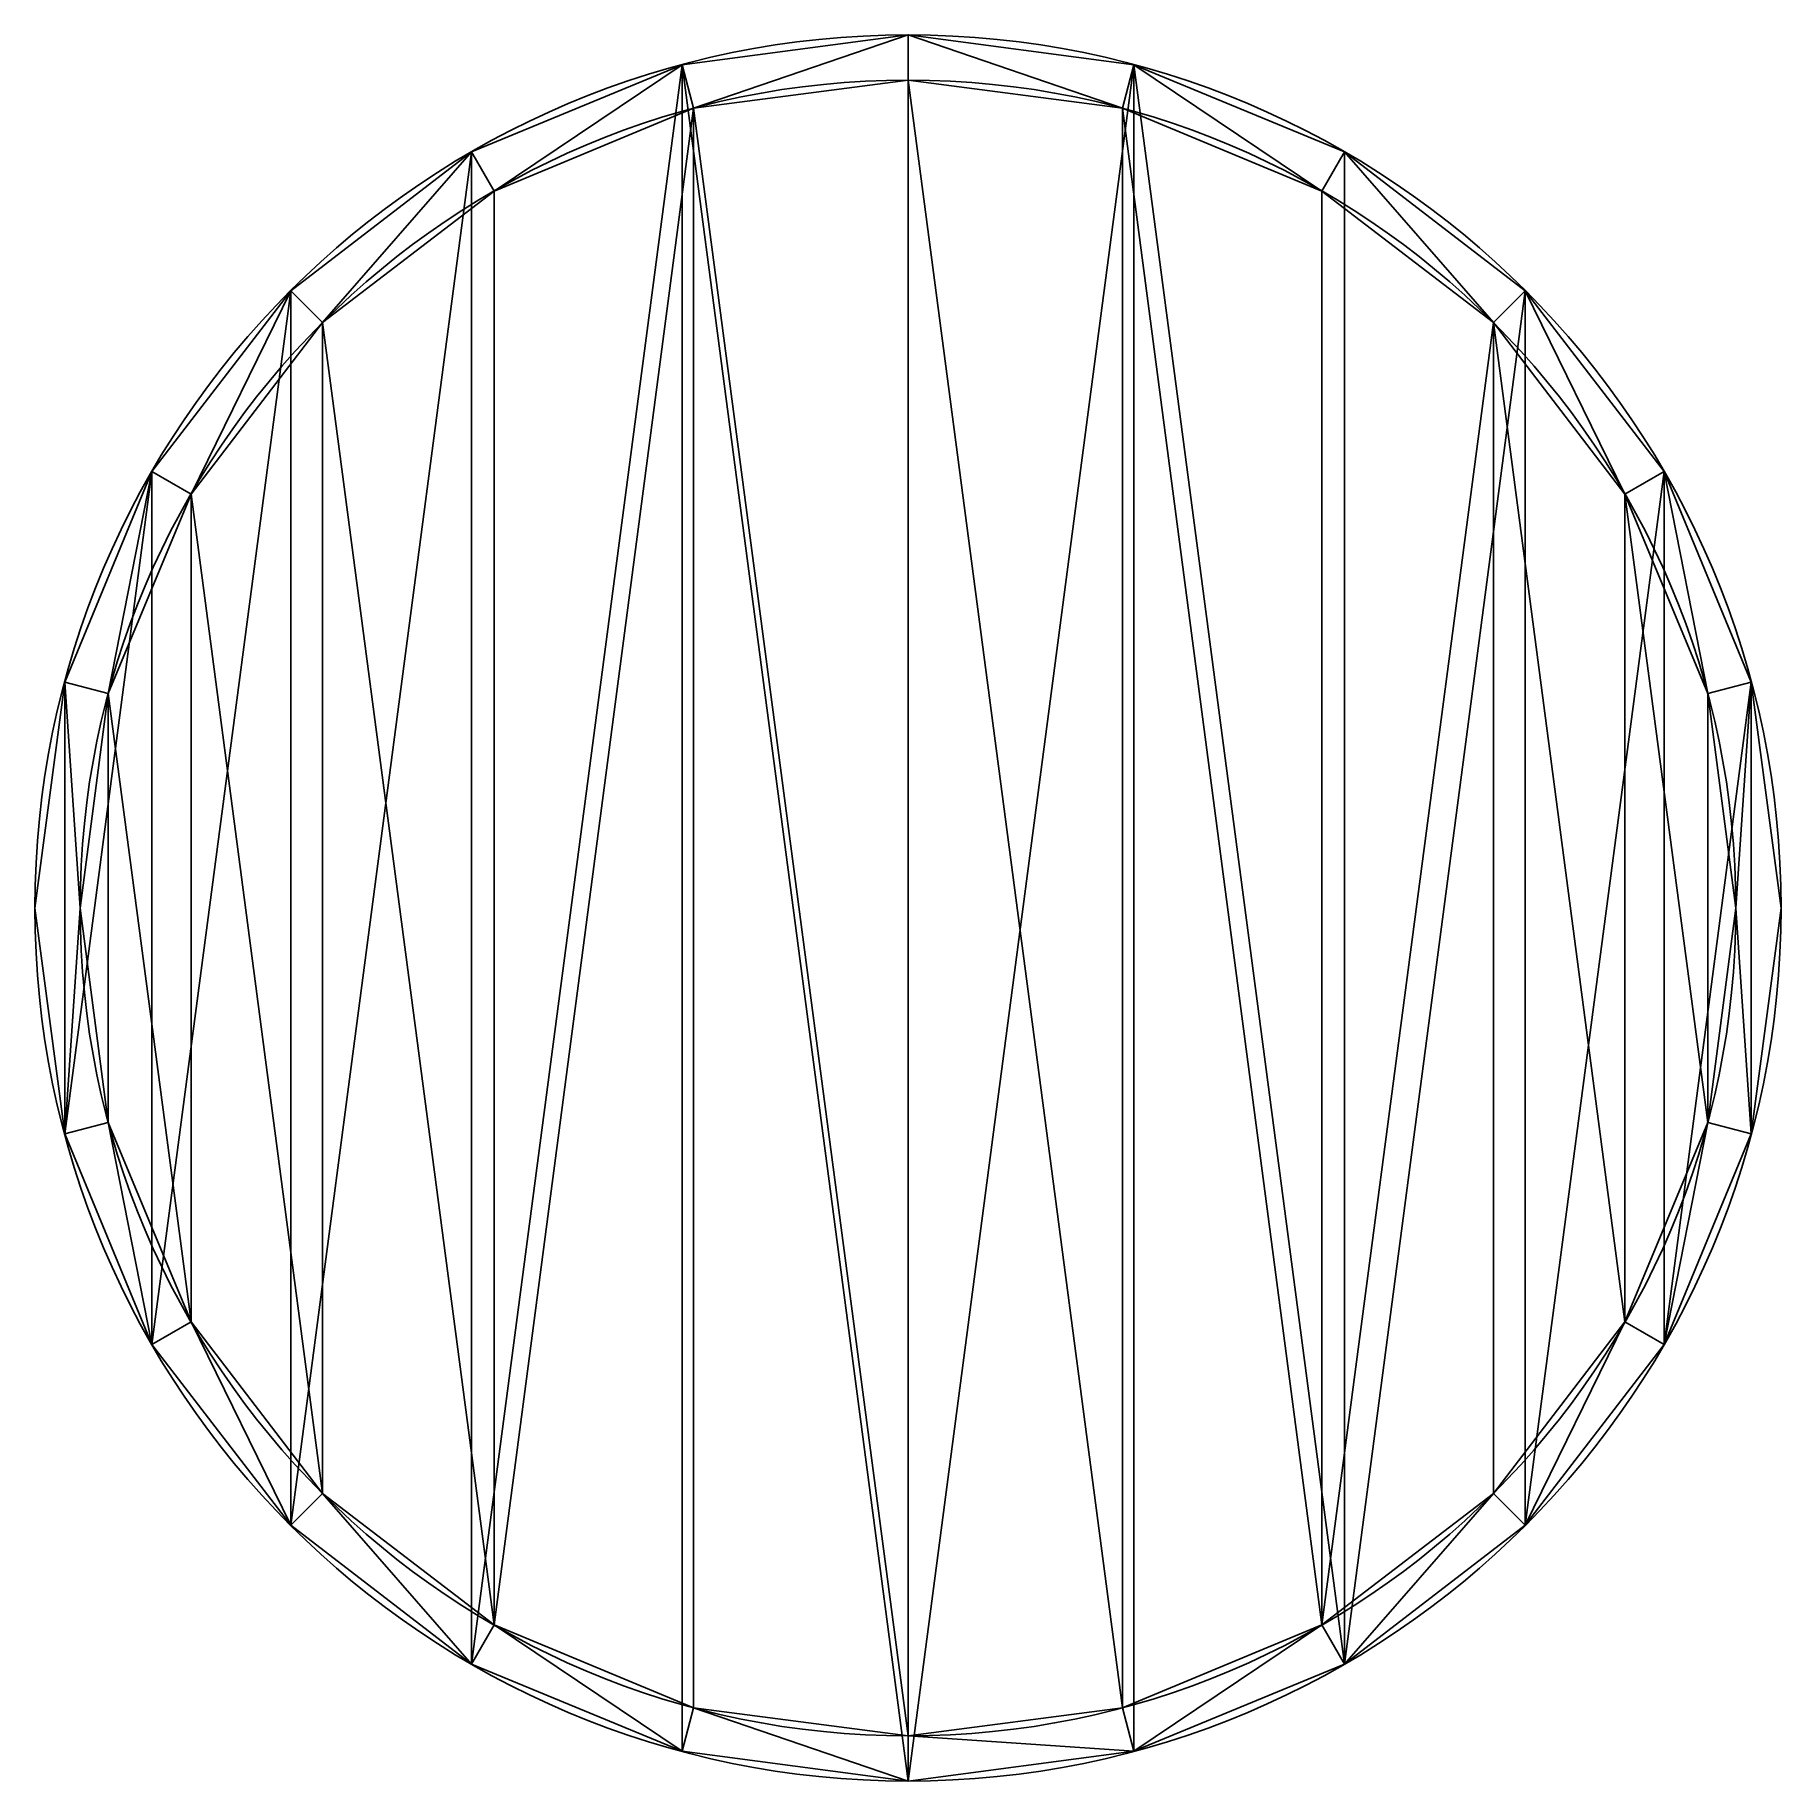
# Model space of a CAD drawing. Extents: x -58 to 58, y -58 to 58.
import ezdxf

# ---------------------------------------------------------------- set-up
doc = ezdxf.new("R2010")
doc.units = 0
doc.header["$MEASUREMENT"] = 0
doc.layers.get('0').update_dxf_attribs({"color": 13, "linetype": 'CONTINUOUS'})

msp = doc.modelspace()

# ---------------------------------------------------------------- linework, layer by layer
for p, q in [((0, 58, -30), (0, 58)), ((-15.01, 56.02, -30), (-15.01, 56.02)), ((15.01, 56.02, -30), (15.01, 56.02)), ((0, 55), (0, 55, -27)), ((-14.24, 53.13), (-14.24, 53.13, -27)), ((14.24, 53.13), (14.24, 53.13, -27)), ((-29, 50.23, -30), (-29, 50.23)), ((29, 50.23, -30), (29, 50.23)), ((-27.5, 47.63), (-27.5, 47.63, -27)), ((27.5, 47.63), (27.5, 47.63, -27)), ((-41.01, 41.01, -30), (-41.01, 41.01)), ((41.01, 41.01, -30), (41.01, 41.01)), ((-38.89, 38.89), (-38.89, 38.89, -27)), ((38.89, 38.89), (38.89, 38.89, -27)), ((-50.23, 29, -30), (-50.23, 29)), ((50.23, 29, -30), (50.23, 29)), ((-47.63, 27.5), (-47.63, 27.5, -27)), ((47.63, 27.5), (47.63, 27.5, -27)), ((-56.02, 15.01, -30), (-56.02, 15.01)), ((-53.13, 14.24), (-53.13, 14.24, -27)), ((53.13, 14.24), (53.13, 14.24, -27)), ((56.02, 15.01, -30), (56.02, 15.01)), ((-58, 0, -30), (-58, 0)), ((-55, 0), (-55, 0, -27)), ((55, 0), (55, 0, -27)), ((58, 0, -30), (58, 0)), ((-56.02, -15.01, -30), (-56.02, -15.01)), ((-53.13, -14.24), (-53.13, -14.24, -27)), ((53.13, -14.24), (53.13, -14.24, -27)), ((56.02, -15.01, -30), (56.02, -15.01)), ((-47.63, -27.5), (-47.63, -27.5, -27)), ((47.63, -27.5), (47.63, -27.5, -27)), ((-50.23, -29, -30), (-50.23, -29)), ((50.23, -29, -30), (50.23, -29)), ((-38.89, -38.89), (-38.89, -38.89, -27)), ((38.89, -38.89), (38.89, -38.89, -27)), ((-41.01, -41.01, -30), (-41.01, -41.01)), ((41.01, -41.01, -30), (41.01, -41.01)), ((-27.5, -47.63), (-27.5, -47.63, -27)), ((27.5, -47.63), (27.5, -47.63, -27)), ((-29, -50.23, -30), (-29, -50.23)), ((29, -50.23, -30), (29, -50.23)), ((-14.24, -53.13), (-14.24, -53.13, -27)), ((14.24, -53.13), (14.24, -53.13, -27)), ((0, -55), (0, -55, -27)), ((-15.01, -56.02, -30), (-15.01, -56.02)), ((15.01, -56.02, -30), (15.01, -56.02)), ((0, -58, -30), (0, -58))]:
    msp.add_line(p, q)
for centre in [(0, 0, -30), (0, 0)]:
    msp.add_circle(centre, 58)
at = {"extrusion": (0, 0, -1)}
for centre in [(0, 0), (0, 0, 27)]:
    msp.add_circle(centre, 55, dxfattribs=at)

# ---------------------------------------------------------------- meshes
mesh = msp.add_polyface()
corners = [(-56.02, -15.01), (-56.02, 15.01), (-58, 0), (-55, 0), (-53.13, -14.24), (-50.23, -29), (-47.63, -27.5), (-41.01, -41.01), (-38.89, -38.89), (-29, -50.23), (-27.5, -47.63), (-15.01, -56.02), (-14.24, -53.13), (0, -58), (0, -55), (15.01, -56.02), (14.24, -53.13), (27.5, -47.63), (29, -50.23), (38.89, -38.89), (41.01, -41.01), (47.63, -27.5), (50.23, -29), (53.13, -14.24), (56.02, -15.01), (55, 0), (-53.13, 14.24), (-50.23, 29), (-47.63, 27.5), (-41.01, 41.01), (-38.89, 38.89), (-29, 50.23), (-27.5, 47.63), (-15.01, 56.02), (-14.24, 53.13), (0, 58), (0, 55), (14.24, 53.13), (15.01, 56.02), (27.5, 47.63), (29, 50.23), (38.89, 38.89), (41.01, 41.01), (47.63, 27.5), (50.23, 29), (53.13, 14.24), (56.02, 15.01), (58, 0)]
mesh.append_faces([[corners[k] for k in face] for face in [(0, 1, 2), (46, 24, 47)]], dxfattribs={"vtx0": -1})
mesh.append_faces([[corners[k] for k in face] for face in [(3, 0, 4), (4, 5, 6), (6, 7, 8), (8, 9, 10), (10, 11, 12), (12, 13, 14), (14, 15, 16), (16, 15, 17), (17, 18, 19), (19, 20, 21), (21, 22, 23), (23, 24, 25), (1, 26, 27), (26, 1, 3), (27, 28, 29), (29, 30, 31), (31, 32, 33), (33, 34, 35), (35, 37, 38), (38, 39, 40), (40, 41, 42), (42, 43, 44), (44, 45, 46)]], dxfattribs={"vtx0": -1, "vtx1": -1})
mesh.append_faces([[corners[k] for k in face] for face in [(1, 0, 3), (46, 25, 24)]], dxfattribs={"vtx0": -1, "vtx1": -1, "vtx2": -1})
mesh.append_faces([[corners[k] for k in face] for face in [(4, 0, 5), (6, 5, 7), (8, 7, 9), (10, 9, 11), (12, 11, 13), (14, 13, 15), (17, 15, 18), (19, 18, 20), (21, 20, 22), (23, 22, 24), (27, 26, 28), (29, 28, 30), (31, 30, 32), (33, 32, 34), (35, 34, 36), (35, 36, 37), (38, 37, 39), (40, 39, 41), (42, 41, 43), (44, 43, 45), (46, 45, 25)]], dxfattribs={"vtx0": -1, "vtx2": -1})
mesh = msp.add_polyface()
corners = [(-56.02, 15.01, -30), (-56.02, -15.01, -30), (-58, 0, -30), (-50.23, 29, -30), (-50.23, -29, -30), (-41.01, 41.01, -30), (-41.01, -41.01, -30), (-29, 50.23, -30), (-29, -50.23, -30), (-15.01, 56.02, -30), (-15.01, -56.02, -30), (0, -58, -30), (0, 58, -30), (15.01, 56.02, -30), (15.01, -56.02, -30), (29, -50.23, -30), (29, 50.23, -30), (41.01, 41.01, -30), (41.01, -41.01, -30), (50.23, 29, -30), (50.23, -29, -30), (56.02, 15.01, -30), (56.02, -15.01, -30), (58, 0, -30)]
mesh.append_faces([[corners[k] for k in face] for face in [(0, 1, 2), (22, 21, 23)]], dxfattribs={"vtx0": -1})
mesh.append_faces([[corners[k] for k in face] for face in [(1, 3, 4), (4, 5, 6), (6, 7, 8), (8, 9, 10), (10, 9, 11), (11, 13, 14), (14, 13, 15), (15, 17, 18), (18, 19, 20), (20, 21, 22)]], dxfattribs={"vtx0": -1, "vtx1": -1})
mesh.append_faces([[corners[k] for k in face] for face in [(1, 0, 3), (4, 3, 5), (6, 5, 7), (8, 7, 9), (11, 9, 12), (11, 12, 13), (15, 13, 16), (15, 16, 17), (18, 17, 19), (20, 19, 21)]], dxfattribs={"vtx0": -1, "vtx2": -1})
mesh = msp.add_polyface()
corners = [(-15.01, 56.02), (0, 58, -30), (-15.01, 56.02, -30), (0, 58)]
mesh.append_faces([[corners[k] for k in face] for face in [(0, 1, 2), (1, 0, 3)]], dxfattribs={"vtx0": -1})
mesh = msp.add_polyface()
corners = [(0, 58), (15.01, 56.02, -30), (0, 58, -30), (15.01, 56.02)]
mesh.append_faces([[corners[k] for k in face] for face in [(0, 1, 2), (1, 0, 3)]], dxfattribs={"vtx0": -1})
mesh = msp.add_polyface()
corners = [(-29, 50.23), (-15.01, 56.02, -30), (-29, 50.23, -30), (-15.01, 56.02)]
mesh.append_faces([[corners[k] for k in face] for face in [(0, 1, 2), (1, 0, 3)]], dxfattribs={"vtx0": -1})
mesh = msp.add_polyface()
corners = [(15.01, 56.02), (29, 50.23, -30), (15.01, 56.02, -30), (29, 50.23)]
mesh.append_faces([[corners[k] for k in face] for face in [(0, 1, 2), (1, 0, 3)]], dxfattribs={"vtx0": -1})
mesh = msp.add_polyface()
corners = [(-53.13, -14.24, -27), (-53.13, 14.24, -27), (-55, 0, -27), (-47.63, -27.5, -27), (-47.63, 27.5, -27), (-38.89, -38.89, -27), (-38.89, 38.89, -27), (-27.5, -47.63, -27), (-27.5, 47.63, -27), (-14.24, 53.13, -27), (-14.24, -53.13, -27), (0, -55, -27), (0, 55, -27), (14.24, -53.13, -27), (14.24, 53.13, -27), (27.5, -47.63, -27), (27.5, 47.63, -27), (38.89, 38.89, -27), (38.89, -38.89, -27), (47.63, -27.5, -27), (47.63, 27.5, -27), (53.13, -14.24, -27), (53.13, 14.24, -27), (55, 0, -27)]
mesh.append_faces([[corners[k] for k in face] for face in [(0, 1, 2), (22, 21, 23)]], dxfattribs={"vtx0": -1})
mesh.append_faces([[corners[k] for k in face] for face in [(1, 3, 4), (4, 5, 6), (6, 7, 8), (8, 7, 9), (9, 11, 12), (12, 13, 14), (14, 15, 16), (16, 15, 17), (17, 19, 20), (20, 21, 22)]], dxfattribs={"vtx0": -1, "vtx1": -1})
mesh.append_faces([[corners[k] for k in face] for face in [(1, 0, 3), (4, 3, 5), (6, 5, 7), (9, 7, 10), (9, 10, 11), (12, 11, 13), (14, 13, 15), (17, 15, 18), (17, 18, 19), (20, 19, 21)]], dxfattribs={"vtx0": -1, "vtx2": -1})
mesh = msp.add_polyface()
corners = [(0, 55), (-14.24, 53.13, -27), (0, 55, -27), (-14.24, 53.13)]
mesh.append_faces([[corners[k] for k in face] for face in [(0, 1, 2), (1, 0, 3)]], dxfattribs={"vtx0": -1})
mesh = msp.add_polyface()
corners = [(14.24, 53.13), (0, 55, -27), (14.24, 53.13, -27), (0, 55)]
mesh.append_faces([[corners[k] for k in face] for face in [(0, 1, 2), (1, 0, 3)]], dxfattribs={"vtx0": -1})
mesh = msp.add_polyface()
corners = [(-14.24, 53.13), (-27.5, 47.63, -27), (-14.24, 53.13, -27), (-27.5, 47.63)]
mesh.append_faces([[corners[k] for k in face] for face in [(0, 1, 2), (1, 0, 3)]], dxfattribs={"vtx0": -1})
mesh = msp.add_polyface()
corners = [(27.5, 47.63), (14.24, 53.13, -27), (27.5, 47.63, -27), (14.24, 53.13)]
mesh.append_faces([[corners[k] for k in face] for face in [(0, 1, 2), (1, 0, 3)]], dxfattribs={"vtx0": -1})
mesh = msp.add_polyface()
corners = [(-41.01, 41.01), (-29, 50.23, -30), (-41.01, 41.01, -30), (-29, 50.23)]
mesh.append_faces([[corners[k] for k in face] for face in [(0, 1, 2), (1, 0, 3)]], dxfattribs={"vtx0": -1})
mesh = msp.add_polyface()
corners = [(29, 50.23), (41.01, 41.01, -30), (29, 50.23, -30), (41.01, 41.01)]
mesh.append_faces([[corners[k] for k in face] for face in [(0, 1, 2), (1, 0, 3)]], dxfattribs={"vtx0": -1})
mesh = msp.add_polyface()
corners = [(-27.5, 47.63), (-38.89, 38.89, -27), (-27.5, 47.63, -27), (-38.89, 38.89)]
mesh.append_faces([[corners[k] for k in face] for face in [(0, 1, 2), (1, 0, 3)]], dxfattribs={"vtx0": -1})
mesh = msp.add_polyface()
corners = [(38.89, 38.89), (27.5, 47.63, -27), (38.89, 38.89, -27), (27.5, 47.63)]
mesh.append_faces([[corners[k] for k in face] for face in [(0, 1, 2), (1, 0, 3)]], dxfattribs={"vtx0": -1})
mesh = msp.add_polyface()
corners = [(-41.01, 41.01), (-50.23, 29, -30), (-50.23, 29), (-41.01, 41.01, -30)]
mesh.append_faces([[corners[k] for k in face] for face in [(0, 1, 2), (1, 0, 3)]], dxfattribs={"vtx0": -1})
mesh = msp.add_polyface()
corners = [(41.01, 41.01, -30), (50.23, 29), (50.23, 29, -30), (41.01, 41.01)]
mesh.append_faces([[corners[k] for k in face] for face in [(0, 1, 2), (1, 0, 3)]], dxfattribs={"vtx0": -1})
mesh = msp.add_polyface()
corners = [(-38.89, 38.89, -27), (-47.63, 27.5), (-47.63, 27.5, -27), (-38.89, 38.89)]
mesh.append_faces([[corners[k] for k in face] for face in [(0, 1, 2), (1, 0, 3)]], dxfattribs={"vtx0": -1})
mesh = msp.add_polyface()
corners = [(38.89, 38.89), (47.63, 27.5, -27), (47.63, 27.5), (38.89, 38.89, -27)]
mesh.append_faces([[corners[k] for k in face] for face in [(0, 1, 2), (1, 0, 3)]], dxfattribs={"vtx0": -1})
mesh = msp.add_polyface()
corners = [(-50.23, 29), (-56.02, 15.01, -30), (-56.02, 15.01), (-50.23, 29, -30)]
mesh.append_faces([[corners[k] for k in face] for face in [(0, 1, 2), (1, 0, 3)]], dxfattribs={"vtx0": -1})
mesh = msp.add_polyface()
corners = [(50.23, 29, -30), (56.02, 15.01), (56.02, 15.01, -30), (50.23, 29)]
mesh.append_faces([[corners[k] for k in face] for face in [(0, 1, 2), (1, 0, 3)]], dxfattribs={"vtx0": -1})
mesh = msp.add_polyface()
corners = [(-47.63, 27.5, -27), (-53.13, 14.24), (-53.13, 14.24, -27), (-47.63, 27.5)]
mesh.append_faces([[corners[k] for k in face] for face in [(0, 1, 2), (1, 0, 3)]], dxfattribs={"vtx0": -1})
mesh = msp.add_polyface()
corners = [(47.63, 27.5), (53.13, 14.24, -27), (53.13, 14.24), (47.63, 27.5, -27)]
mesh.append_faces([[corners[k] for k in face] for face in [(0, 1, 2), (1, 0, 3)]], dxfattribs={"vtx0": -1})
mesh = msp.add_polyface()
corners = [(-56.02, 15.01), (-58, 0, -30), (-58, 0), (-56.02, 15.01, -30)]
mesh.append_faces([[corners[k] for k in face] for face in [(0, 1, 2), (1, 0, 3)]], dxfattribs={"vtx0": -1})
mesh = msp.add_polyface()
corners = [(-53.13, 14.24, -27), (-55, 0), (-55, 0, -27), (-53.13, 14.24)]
mesh.append_faces([[corners[k] for k in face] for face in [(0, 1, 2), (1, 0, 3)]], dxfattribs={"vtx0": -1})
mesh = msp.add_polyface()
corners = [(53.13, 14.24), (55, 0, -27), (55, 0), (53.13, 14.24, -27)]
mesh.append_faces([[corners[k] for k in face] for face in [(0, 1, 2), (1, 0, 3)]], dxfattribs={"vtx0": -1})
mesh = msp.add_polyface()
corners = [(56.02, 15.01, -30), (58, 0), (58, 0, -30), (56.02, 15.01)]
mesh.append_faces([[corners[k] for k in face] for face in [(0, 1, 2), (1, 0, 3)]], dxfattribs={"vtx0": -1})
mesh = msp.add_polyface()
corners = [(-58, 0), (-56.02, -15.01, -30), (-56.02, -15.01), (-58, 0, -30)]
mesh.append_faces([[corners[k] for k in face] for face in [(0, 1, 2), (1, 0, 3)]], dxfattribs={"vtx0": -1})
mesh = msp.add_polyface()
corners = [(-55, 0, -27), (-53.13, -14.24), (-53.13, -14.24, -27), (-55, 0)]
mesh.append_faces([[corners[k] for k in face] for face in [(0, 1, 2), (1, 0, 3)]], dxfattribs={"vtx0": -1})
mesh = msp.add_polyface()
corners = [(55, 0), (53.13, -14.24, -27), (53.13, -14.24), (55, 0, -27)]
mesh.append_faces([[corners[k] for k in face] for face in [(0, 1, 2), (1, 0, 3)]], dxfattribs={"vtx0": -1})
mesh = msp.add_polyface()
corners = [(58, 0, -30), (56.02, -15.01), (56.02, -15.01, -30), (58, 0)]
mesh.append_faces([[corners[k] for k in face] for face in [(0, 1, 2), (1, 0, 3)]], dxfattribs={"vtx0": -1})
mesh = msp.add_polyface()
corners = [(-56.02, -15.01), (-50.23, -29, -30), (-50.23, -29), (-56.02, -15.01, -30)]
mesh.append_faces([[corners[k] for k in face] for face in [(0, 1, 2), (1, 0, 3)]], dxfattribs={"vtx0": -1})
mesh = msp.add_polyface()
corners = [(-53.13, -14.24, -27), (-47.63, -27.5), (-47.63, -27.5, -27), (-53.13, -14.24)]
mesh.append_faces([[corners[k] for k in face] for face in [(0, 1, 2), (1, 0, 3)]], dxfattribs={"vtx0": -1})
mesh = msp.add_polyface()
corners = [(53.13, -14.24), (47.63, -27.5, -27), (47.63, -27.5), (53.13, -14.24, -27)]
mesh.append_faces([[corners[k] for k in face] for face in [(0, 1, 2), (1, 0, 3)]], dxfattribs={"vtx0": -1})
mesh = msp.add_polyface()
corners = [(56.02, -15.01, -30), (50.23, -29), (50.23, -29, -30), (56.02, -15.01)]
mesh.append_faces([[corners[k] for k in face] for face in [(0, 1, 2), (1, 0, 3)]], dxfattribs={"vtx0": -1})
mesh = msp.add_polyface()
corners = [(-47.63, -27.5, -27), (-38.89, -38.89), (-38.89, -38.89, -27), (-47.63, -27.5)]
mesh.append_faces([[corners[k] for k in face] for face in [(0, 1, 2), (1, 0, 3)]], dxfattribs={"vtx0": -1})
mesh = msp.add_polyface()
corners = [(47.63, -27.5), (38.89, -38.89, -27), (38.89, -38.89), (47.63, -27.5, -27)]
mesh.append_faces([[corners[k] for k in face] for face in [(0, 1, 2), (1, 0, 3)]], dxfattribs={"vtx0": -1})
mesh = msp.add_polyface()
corners = [(-50.23, -29), (-41.01, -41.01, -30), (-41.01, -41.01), (-50.23, -29, -30)]
mesh.append_faces([[corners[k] for k in face] for face in [(0, 1, 2), (1, 0, 3)]], dxfattribs={"vtx0": -1})
mesh = msp.add_polyface()
corners = [(50.23, -29, -30), (41.01, -41.01), (41.01, -41.01, -30), (50.23, -29)]
mesh.append_faces([[corners[k] for k in face] for face in [(0, 1, 2), (1, 0, 3)]], dxfattribs={"vtx0": -1})
mesh = msp.add_polyface()
corners = [(-38.89, -38.89), (-27.5, -47.63, -27), (-38.89, -38.89, -27), (-27.5, -47.63)]
mesh.append_faces([[corners[k] for k in face] for face in [(0, 1, 2), (1, 0, 3)]], dxfattribs={"vtx0": -1})
mesh = msp.add_polyface()
corners = [(27.5, -47.63), (38.89, -38.89, -27), (27.5, -47.63, -27), (38.89, -38.89)]
mesh.append_faces([[corners[k] for k in face] for face in [(0, 1, 2), (1, 0, 3)]], dxfattribs={"vtx0": -1})
mesh = msp.add_polyface()
corners = [(-29, -50.23), (-41.01, -41.01, -30), (-29, -50.23, -30), (-41.01, -41.01)]
mesh.append_faces([[corners[k] for k in face] for face in [(0, 1, 2), (1, 0, 3)]], dxfattribs={"vtx0": -1})
mesh = msp.add_polyface()
corners = [(41.01, -41.01), (29, -50.23, -30), (41.01, -41.01, -30), (29, -50.23)]
mesh.append_faces([[corners[k] for k in face] for face in [(0, 1, 2), (1, 0, 3)]], dxfattribs={"vtx0": -1})
mesh = msp.add_polyface()
corners = [(-27.5, -47.63), (-14.24, -53.13, -27), (-27.5, -47.63, -27), (-14.24, -53.13)]
mesh.append_faces([[corners[k] for k in face] for face in [(0, 1, 2), (1, 0, 3)]], dxfattribs={"vtx0": -1})
mesh = msp.add_polyface()
corners = [(14.24, -53.13), (27.5, -47.63, -27), (14.24, -53.13, -27), (27.5, -47.63)]
mesh.append_faces([[corners[k] for k in face] for face in [(0, 1, 2), (1, 0, 3)]], dxfattribs={"vtx0": -1})
mesh = msp.add_polyface()
corners = [(-15.01, -56.02), (-29, -50.23, -30), (-15.01, -56.02, -30), (-29, -50.23)]
mesh.append_faces([[corners[k] for k in face] for face in [(0, 1, 2), (1, 0, 3)]], dxfattribs={"vtx0": -1})
mesh = msp.add_polyface()
corners = [(29, -50.23), (15.01, -56.02, -30), (29, -50.23, -30), (15.01, -56.02)]
mesh.append_faces([[corners[k] for k in face] for face in [(0, 1, 2), (1, 0, 3)]], dxfattribs={"vtx0": -1})
mesh = msp.add_polyface()
corners = [(-14.24, -53.13), (0, -55, -27), (-14.24, -53.13, -27), (0, -55)]
mesh.append_faces([[corners[k] for k in face] for face in [(0, 1, 2), (1, 0, 3)]], dxfattribs={"vtx0": -1})
mesh = msp.add_polyface()
corners = [(0, -55), (14.24, -53.13, -27), (0, -55, -27), (14.24, -53.13)]
mesh.append_faces([[corners[k] for k in face] for face in [(0, 1, 2), (1, 0, 3)]], dxfattribs={"vtx0": -1})
mesh = msp.add_polyface()
corners = [(0, -58), (-15.01, -56.02, -30), (0, -58, -30), (-15.01, -56.02)]
mesh.append_faces([[corners[k] for k in face] for face in [(0, 1, 2), (1, 0, 3)]], dxfattribs={"vtx0": -1})
mesh = msp.add_polyface()
corners = [(15.01, -56.02), (0, -58, -30), (15.01, -56.02, -30), (0, -58)]
mesh.append_faces([[corners[k] for k in face] for face in [(0, 1, 2), (1, 0, 3)]], dxfattribs={"vtx0": -1})

doc.saveas('drawing.dxf')
